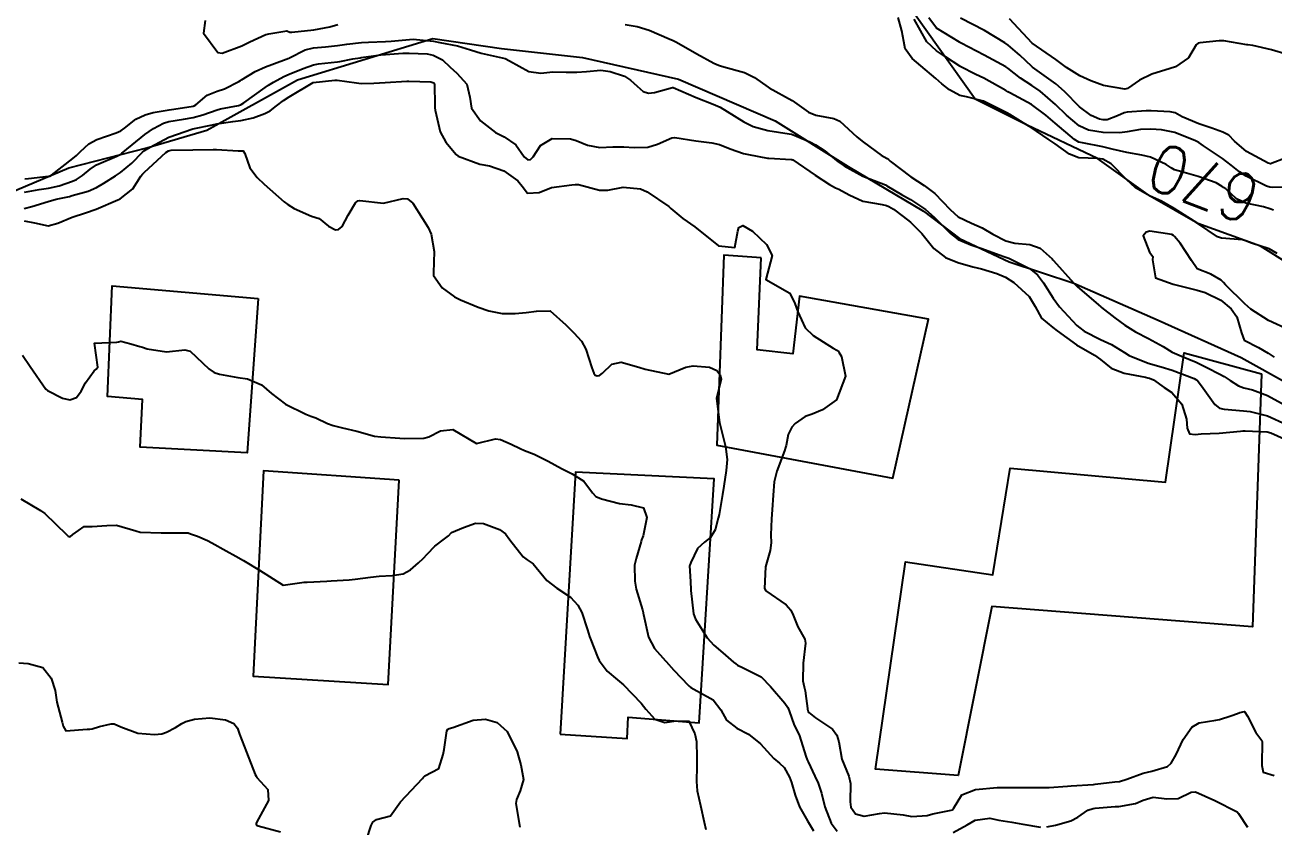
# Model space of a CAD drawing. Header units: metres. Extents: x 292545 to 299085, y 7450245 to 7463078.
# Drawn here: x 294800.8 to 294905.1, y 7462753.7 to 7462820.6 of the extents above; entities that cross this region are included whole.
import ezdxf
from ezdxf.enums import TextEntityAlignment as Align

# ---------------------------------------------------------------- set-up
doc = ezdxf.new("R2010")
doc.units = ezdxf.units.M
doc.linetypes.add('DASHED', pattern=[0.75, 0.5, -0.25])
for name, color, linetype in [('Cotas', 45, 'Continuous'), ('Curvas de Nivel 1m', 11, 'Continuous'), ('Curvas de Nivel 5m', 15, 'Continuous'), ('Edificações', 30, 'Continuous'), ('Hidrografia', 140, 'Continuous'), ('Vias Secundárias', 230, 'DASHED')]:
    doc.layers.add(name, color=color, linetype=linetype)
doc.styles.add('Style-STANDARD', font='STANDARD.shx')

msp = doc.modelspace()

# ---------------------------------------------------------------- linework, layer by layer
at = {"layer": 'Curvas de Nivel 1m', "flags": 128}
for points, elevation in [([(294815.89, 7462820.99), (294815.75, 7462819.92), (294816.94, 7462818.32), (294817.29, 7462818.26), (294818.94, 7462818.87), (294819.61, 7462819.21), (294820.95, 7462819.83), (294820.98, 7462819.83), (294821.2, 7462819.86), (294822.69, 7462820.11), (294822.95, 7462820.02), (294823.11, 7462820), (294824.96, 7462820.2), (294826.28, 7462820.47), (294826.96, 7462820.65)], 669), ([(294850.96, 7462820.65), (294851.96, 7462820.49), (294852.96, 7462820.17), (294854.62, 7462819.46), (294854.95, 7462819.32), (294855.23, 7462819.18), (294856.93, 7462818.2), (294858.36, 7462817.42), (294858.76, 7462817.25), (294858.92, 7462817.2), (294859.2, 7462817.13), (294860.92, 7462816.63), (294861.75, 7462816.22), (294862.9, 7462815.41), (294862.99, 7462815.36), (294864.89, 7462814.3), (294866.25, 7462813.33), (294866.87, 7462813.07), (294868.38, 7462812.81), (294868.87, 7462812.59), (294870.3, 7462811.28), (294870.6, 7462811.02), (294870.85, 7462810.82), (294872.34, 7462809.75), (294872.83, 7462809.46), (294872.95, 7462809.37), (294873.09, 7462809.25), (294874.81, 7462807.94), (294875.93, 7462807.21), (294876.8, 7462806.55), (294878.1, 7462805.19), (294878.77, 7462804.59), (294879.88, 7462804.05), (294880.76, 7462803.67), (294881.65, 7462803.14), (294882.75, 7462802.58), (294883.48, 7462802.39), (294884.74, 7462802.27), (294885.61, 7462801.97), (294886.6, 7462801.08), (294886.66, 7462801.01), (294886.73, 7462800.94), (294888.43, 7462799.06), (294888.71, 7462798.76), (294890.47, 7462797.25), (294890.68, 7462797.07), (294890.74, 7462797.03), (294891.83, 7462796.17), (294892.67, 7462795.55), (294893.58, 7462795), (294894.65, 7462794.43), (294895.87, 7462793.75), (294896.64, 7462793.29), (294897.41, 7462792.95), (294898.63, 7462792.46), (294899.54, 7462792.01), (294900.62, 7462791.45), (294900.97, 7462791.26), (294901.48, 7462790.91), (294902.18, 7462790.47), (294902.61, 7462790.32), (294903.34, 7462790.15), (294904.6, 7462789.68), (294906.07, 7462788.86)], 669), ([(294905.41, 7462801.53), (294904.74, 7462801.93), (294903.25, 7462802.38), (294902.75, 7462802.59), (294902.51, 7462802.66), (294900.75, 7462802.82), (294900.42, 7462802.92), (294898.77, 7462804.04), (294897.33, 7462804.95), (294896.79, 7462805.3), (294895.73, 7462805.91), (294894.8, 7462806.32), (294893.57, 7462807), (294892.81, 7462807.72), (294891.55, 7462809.02), (294890.83, 7462809.4), (294890.41, 7462809.46), (294888.83, 7462809.53), (294888.07, 7462809.83), (294886.85, 7462810.69), (294886.28, 7462811.09), (294884.86, 7462812.04), (294884.19, 7462812.44), (294883.07, 7462813.13), (294882.87, 7462813.24), (294882.65, 7462813.36), (294880.89, 7462814.25), (294879.46, 7462814.61), (294878.9, 7462814.72), (294878.05, 7462815.19), (294877.41, 7462815.69), (294876.91, 7462816.13), (294875.64, 7462817.21), (294874.93, 7462817.8), (294874.34, 7462818.63), (294874.22, 7462819.23), (294874.07, 7462820.11), (294873.74, 7462821.24)], 669), ([(294906.81, 7462807.07), (294904.97, 7462807.04), (294904.8, 7462807.06), (294904.52, 7462807.16), (294902.81, 7462808), (294902.26, 7462808.34), (294901.55, 7462808.91), (294900.83, 7462809.47), (294899.25, 7462810.53), (294898.85, 7462810.79), (294898.57, 7462810.94), (294896.86, 7462811.63), (294895.75, 7462811.86), (294894.86, 7462811.9), (294893.99, 7462811.87), (294892.86, 7462811.68), (294892.27, 7462811.6), (294890.86, 7462811.63), (294889.65, 7462811.84), (294888.86, 7462812.2), (294887.81, 7462813.07), (294886.89, 7462813.96), (294885.6, 7462815.09), (294884.91, 7462815.57), (294883.97, 7462816.17), (294882.92, 7462817), (294882.74, 7462817.13), (294880.93, 7462818.1), (294879.02, 7462819.09), (294878.94, 7462819.13), (294878.92, 7462819.14), (294878.87, 7462819.17), (294876.96, 7462820.34), (294876.31, 7462821.21)], 671), ([(294906.15, 7462809.53), (294904.83, 7462809.03), (294904.64, 7462809.06), (294902.84, 7462810.05), (294901.83, 7462810.91), (294901.35, 7462811.41), (294900.86, 7462811.67), (294899.94, 7462812), (294898.87, 7462812.36), (294897.48, 7462812.95), (294896.88, 7462813.27), (294896.47, 7462813.37), (294894.88, 7462813.44), (294894.45, 7462813.43), (294892.88, 7462813.33), (294892.61, 7462813.28), (294892.08, 7462813.02), (294891.2, 7462812.69), (294890.87, 7462812.68), (294890.57, 7462812.74), (294889.87, 7462813.05), (294888.88, 7462813.79), (294887.63, 7462815.07), (294886.91, 7462815.71), (294884.98, 7462817.1), (294884.92, 7462817.14), (294883.9, 7462818.09), (294882.94, 7462818.93), (294882.66, 7462819.13), (294880.96, 7462820.14), (294878.97, 7462821.17)], 672), ([(294906.24, 7462818.16), (294904.94, 7462818.55), (294903.37, 7462818.89), (294902.94, 7462818.94), (294902.88, 7462818.95), (294900.95, 7462819.29), (294900.57, 7462819.3), (294898.95, 7462819.13), (294898.8, 7462819.09), (294898.63, 7462818.94), (294898, 7462817.88), (294896.92, 7462817.12), (294896.46, 7462816.97), (294894.92, 7462816.5), (294893.9, 7462816.01), (294892.91, 7462815.3), (294892.68, 7462815.24), (294890.91, 7462815.57), (294889.83, 7462815.96), (294888.92, 7462816.37), (294887.81, 7462817.07), (294886.93, 7462817.72), (294884.94, 7462819.1), (294883.05, 7462821.13)], 673), ([(294800.79, 7462806.66), (294802.01, 7462806.87), (294802.8, 7462806.99), (294803.68, 7462807.19), (294804.81, 7462807.57), (294805.14, 7462807.72), (294805.64, 7462808.04), (294806.28, 7462808.57), (294806.82, 7462808.94), (294808.5, 7462809.67), (294808.83, 7462809.83), (294808.92, 7462809.91), (294809.03, 7462810), (294810.85, 7462811.46), (294811.58, 7462811.97), (294812.41, 7462812.41), (294812.86, 7462812.54), (294814.06, 7462812.74), (294814.87, 7462812.89), (294815.7, 7462813.1), (294816.88, 7462813.53), (294817.17, 7462813.62), (294818.67, 7462813.89), (294818.84, 7462813.93), (294818.88, 7462813.96), (294819.12, 7462814.12), (294820.9, 7462815.39), (294821.17, 7462815.58), (294821.59, 7462815.85), (294822.45, 7462816.3), (294822.91, 7462816.5), (294824.06, 7462816.97), (294824.92, 7462817.27), (294825.36, 7462817.36), (294826.92, 7462817.54), (294827.14, 7462817.57), (294828.2, 7462817.78), (294828.82, 7462817.88), (294828.92, 7462817.9), (294830.55, 7462818.12), (294830.93, 7462818.16), (294832.4, 7462818.26), (294832.93, 7462818.27), (294834.43, 7462818.2), (294834.93, 7462818.1), (294835.69, 7462817.69), (294836.34, 7462817.1), (294836.91, 7462816.59), (294837.74, 7462815.66), (294837.97, 7462814.58), (294838.12, 7462813.66), (294838.87, 7462812.6), (294840.14, 7462811.64), (294840.85, 7462811.26), (294841.82, 7462810.6), (294842.52, 7462809.6), (294842.83, 7462809.36), (294843.06, 7462809.37), (294843.28, 7462809.6), (294843.88, 7462810.55), (294844.85, 7462811.13), (294846.39, 7462811.1), (294846.85, 7462810.96), (294847.8, 7462810.58), (294848.84, 7462810.38), (294849.93, 7462810.43), (294850.84, 7462810.43), (294851.71, 7462810.37), (294852.84, 7462810.42), (294853.66, 7462810.66), (294854.85, 7462811.18), (294855.09, 7462811.22), (294856.85, 7462810.95), (294858.18, 7462810.76), (294858.84, 7462810.62), (294859.72, 7462810.28), (294860.84, 7462809.89), (294861.26, 7462809.8), (294862.83, 7462809.5), (294862.96, 7462809.49), (294864.83, 7462809.39), (294864.88, 7462809.38), (294864.95, 7462809.34), (294866.81, 7462808.08), (294868.03, 7462807.3), (294868.53, 7462807.02), (294868.8, 7462806.89), (294869.66, 7462806.42), (294870.79, 7462805.9), (294872.42, 7462805.62), (294872.79, 7462805.53), (294872.98, 7462805.44), (294873.36, 7462805.24), (294874.17, 7462804.62), (294874.77, 7462804.14), (294875.72, 7462803.21), (294876.74, 7462801.94), (294877.7, 7462801.19), (294878.73, 7462800.78), (294879.99, 7462800.42), (294880.72, 7462800.25), (294881.98, 7462799.87), (294882.72, 7462799.56), (294883.42, 7462799.12), (294884.7, 7462797.93), (294885.19, 7462797.1), (294885.72, 7462796.14), (294886.67, 7462795.34), (294887.03, 7462795.08), (294888.65, 7462793.89), (294890.14, 7462793.05), (294890.64, 7462792.68), (294891.53, 7462791.94), (294892.62, 7462791.53), (294894.4, 7462791.21), (294894.61, 7462791.15), (294894.74, 7462791.11), (294895.07, 7462790.98), (294895.97, 7462790.34), (294896.6, 7462789.92), (294897.43, 7462788.95), (294897.83, 7462787.69), (294897.88, 7462786.95), (294898.07, 7462786.46), (294898.56, 7462786.4), (294899.04, 7462786.46), (294900.56, 7462786.52), (294902.34, 7462786.68), (294902.56, 7462786.71), (294902.73, 7462786.72), (294904.56, 7462786.64), (294904.87, 7462786.56), (294906.55, 7462785.81)], 671), ([(294800.77, 7462805.29), (294801.41, 7462805.46), (294802.78, 7462805.87), (294803.44, 7462806.07), (294804.54, 7462806.3), (294804.79, 7462806.36), (294806.1, 7462806.73), (294806.8, 7462807.05), (294807.42, 7462807.4), (294808.39, 7462808.01), (294808.82, 7462808.3), (294809.75, 7462809.06), (294810.66, 7462809.98), (294810.83, 7462810.13), (294811.29, 7462810.42), (294812.85, 7462811.24), (294814.85, 7462811.93), (294816.5, 7462812.27), (294816.86, 7462812.35), (294818.2, 7462812.56), (294818.86, 7462812.64), (294819.89, 7462812.85), (294820.87, 7462813.22), (294821.3, 7462813.43), (294821.83, 7462813.85), (294822.42, 7462814.31), (294822.89, 7462814.61), (294824.9, 7462815.81), (294826.7, 7462816), (294826.9, 7462815.99), (294828.53, 7462815.77), (294828.9, 7462815.73), (294829.97, 7462815.75), (294830.9, 7462815.81), (294832.71, 7462815.91), (294832.9, 7462815.92), (294834.73, 7462815.87), (294834.9, 7462815.82), (294834.97, 7462815.77), (294835.02, 7462815.7), (294835.06, 7462813.87), (294835.06, 7462813.7), (294835.08, 7462813.5), (294835.5, 7462811.69), (294835.98, 7462810.82), (294836.83, 7462809.8), (294837, 7462809.67), (294838.83, 7462808.98), (294839.63, 7462808.84), (294840.81, 7462808.43), (294841.99, 7462807.61), (294842.34, 7462807.15), (294842.79, 7462806.58), (294843.76, 7462806.62), (294844.8, 7462807.05), (294846.5, 7462807.26), (294846.8, 7462807.3), (294847.06, 7462807.28), (294848.8, 7462806.81), (294849.5, 7462806.82), (294850.8, 7462807.07), (294852.23, 7462806.92), (294852.8, 7462806.69), (294854.59, 7462805.46), (294854.78, 7462805.29), (294855.76, 7462804.46), (294856.77, 7462803.75), (294856.95, 7462803.62), (294857.18, 7462803.43), (294858.74, 7462802.17), (294860.12, 7462802.02), (294860.35, 7462803.39), (294860.45, 7462803.71), (294860.77, 7462803.88), (294861.59, 7462803.38), (294862.75, 7462802.27), (294863.23, 7462801.36), (294862.71, 7462799.37), (294864.7, 7462798.22), (294865.13, 7462797.34), (294865.36, 7462796.65), (294865.99, 7462795.33), (294866.66, 7462794.68), (294868.33, 7462793.62), (294868.64, 7462793.46), (294868.73, 7462793.39), (294868.8, 7462793.3), (294869.01, 7462792.92), (294869.36, 7462791.29), (294868.59, 7462789.3), (294867.42, 7462788.48), (294866.58, 7462788.1), (294865.98, 7462787.92), (294865.14, 7462787.33), (294864.86, 7462787.04), (294864.56, 7462786.4), (294864.39, 7462785.5), (294864.35, 7462785.34), (294864.25, 7462785.06), (294863.62, 7462783.35), (294863.41, 7462782.46), (294863.32, 7462781.36), (294863.24, 7462780.11), (294863.17, 7462779.36), (294863.13, 7462778.03), (294863.14, 7462777.36), (294863.06, 7462776.74), (294862.67, 7462775.37), (294862.6, 7462773.56), (294862.71, 7462773.37), (294864.39, 7462772.18), (294864.79, 7462771.75), (294864.97, 7462771.34), (294865.37, 7462770.34), (294865.96, 7462769.33), (294866.01, 7462768.99), (294865.81, 7462767.33), (294865.79, 7462765.85), (294865.9, 7462765.33), (294865.98, 7462765.01), (294866.21, 7462763.32), (294866.23, 7462763.27), (294866.28, 7462763.21), (294866.84, 7462762.75), (294868.27, 7462761.81), (294868.64, 7462761.3), (294868.79, 7462760.76), (294869.06, 7462759.29), (294869.63, 7462757.87), (294869.78, 7462757.28), (294869.74, 7462755.74), (294869.81, 7462755.28), (294870.18, 7462754.73), (294870.91, 7462754.54), (294872.19, 7462754.76), (294872.62, 7462754.81), (294874.18, 7462754.66), (294874.89, 7462754.51), (294876.18, 7462754.6), (294876.64, 7462754.75), (294878.19, 7462755.03), (294878.3, 7462755.07), (294878.37, 7462755.18), (294879.06, 7462756.32), (294880.21, 7462756.77), (294882.02, 7462756.94), (294882.21, 7462756.94), (294882.41, 7462756.93), (294884.21, 7462756.93), (294884.39, 7462756.93), (294886.21, 7462756.93), (294886.36, 7462756.94), (294887.9, 7462757.06), (294888.21, 7462757.08), (294890.05, 7462757.2), (294890.21, 7462757.22), (294891.84, 7462757.4), (294892.22, 7462757.44), (294892.85, 7462757.64), (294894.22, 7462758.13), (294894.92, 7462758.29), (294896.23, 7462758.69), (294896.56, 7462758.97), (294896.97, 7462759.69), (294897.56, 7462760.95), (294898.27, 7462761.98), (294898.88, 7462762.33), (294900.28, 7462762.55), (294900.58, 7462762.62), (294901.53, 7462762.91), (294902.08, 7462763.11), (294902.29, 7462763.2), (294902.68, 7462763.28), (294902.91, 7462762.89), (294903.61, 7462761.53), (294904.11, 7462760.87), (294904.14, 7462760.76), (294904.11, 7462758.87), (294904.12, 7462758.76), (294904.23, 7462758.22), (294905.16, 7462757.93)], 672), ([(294800.76, 7462804.26), (294801.64, 7462804.09), (294802.76, 7462803.85), (294803.57, 7462804.07), (294804.77, 7462804.56), (294805.89, 7462804.92), (294806.77, 7462805.23), (294808.58, 7462806), (294808.72, 7462806.07), (294808.78, 7462806.1), (294809.85, 7462806.94), (294810.52, 7462807.98), (294810.65, 7462808.15), (294810.82, 7462808.31), (294812.6, 7462809.96), (294812.83, 7462810.11), (294813.05, 7462810.17), (294814.84, 7462810.18), (294816.55, 7462810.2), (294816.84, 7462810.2), (294818.63, 7462810.09), (294818.84, 7462810.11), (294819.06, 7462810.11), (294819.19, 7462809.88), (294819.61, 7462808.67), (294820.23, 7462807.87), (294820.8, 7462807.33), (294822.48, 7462805.84), (294822.78, 7462805.62), (294823.32, 7462805.29), (294824.77, 7462804.66), (294825.4, 7462804.44), (294826.19, 7462803.8), (294826.76, 7462803.5), (294827.02, 7462803.53), (294827.32, 7462803.78), (294827.82, 7462804.73), (294828.43, 7462805.77), (294828.62, 7462805.93), (294828.79, 7462805.96), (294830.78, 7462805.74), (294832.41, 7462806.11), (294832.79, 7462806.08), (294833.22, 7462805.72), (294834.04, 7462804.44), (294834.5, 7462803.7), (294834.75, 7462803.14), (294835.01, 7462801.7), (294834.94, 7462799.92), (294834.96, 7462799.7), (294835.66, 7462798.65), (294836.7, 7462797.91), (294837.21, 7462797.66), (294838.68, 7462797.04), (294839.58, 7462796.74), (294840.68, 7462796.52), (294841.76, 7462796.53), (294842.68, 7462796.59), (294843.55, 7462796.72), (294844.68, 7462796.75), (294845.99, 7462795.57), (294846.66, 7462794.89), (294847.3, 7462794.2), (294847.66, 7462793.54), (294848.18, 7462791.97), (294848.34, 7462791.53), (294848.45, 7462791.38), (294848.61, 7462791.3), (294848.81, 7462791.33), (294849.06, 7462791.53), (294849.85, 7462792.29), (294850.63, 7462792.46), (294852.09, 7462792.03), (294852.62, 7462791.86), (294854.61, 7462791.46), (294856.02, 7462792.05), (294856.62, 7462792.16), (294857.99, 7462792.05), (294858.62, 7462791.77), (294858.88, 7462791.41), (294858.97, 7462791.04), (294858.59, 7462789.41), (294858.84, 7462787.41), (294858.91, 7462787.07), (294859.32, 7462785.4), (294859.47, 7462784.34), (294859.4, 7462783.41), (294859.19, 7462782.09), (294859.08, 7462781.41), (294858.79, 7462779.73), (294858.72, 7462779.42), (294858.46, 7462778.46), (294858.08, 7462777.8), (294857.57, 7462777.43), (294856.99, 7462776.89), (294856.43, 7462775.73), (294856.35, 7462775.51), (294856.34, 7462775.44), (294856.41, 7462774.13), (294856.45, 7462773.44), (294856.45, 7462773.39), (294856.67, 7462771.44), (294856.83, 7462770.98), (294857.79, 7462769.43), (294858.35, 7462768.83), (294859.11, 7462768.18), (294860.01, 7462767.39), (294860.19, 7462767.25), (294860.33, 7462767.14), (294860.75, 7462766.97), (294862.32, 7462766.18), (294863.09, 7462765.36), (294864.29, 7462763.98), (294864.55, 7462763.61), (294864.64, 7462763.34), (294865.07, 7462762.14), (294865.48, 7462761.33), (294866.08, 7462759.48), (294866.13, 7462759.32), (294866.16, 7462759.25), (294866.23, 7462759.08), (294866.8, 7462757.89), (294867.07, 7462757.31), (294867.34, 7462756.45), (294867.64, 7462755.31), (294868.17, 7462753.97), (294868.65, 7462753.3)], 673), ([(294906.37, 7462795.15), (294904.67, 7462795.93), (294903.21, 7462796.88), (294902.69, 7462797.33), (294901.09, 7462798.91), (294900.91, 7462799.11), (294900.72, 7462799.3), (294899.85, 7462799.8), (294898.73, 7462800.26), (294898.25, 7462800.94), (294897.3, 7462802.4), (294896.82, 7462802.96), (294896.75, 7462803.02), (294896.6, 7462803.12), (294894.76, 7462803.38), (294894.45, 7462803.3), (294894.21, 7462803), (294894.74, 7462801.65), (294895.02, 7462801.27), (294894.98, 7462800.99), (294895.23, 7462799.49), (294896.71, 7462798.96), (294898.71, 7462798.48), (294899.38, 7462798.26), (294900.69, 7462797.63), (294901.57, 7462796.91), (294902.02, 7462796.24), (294902.43, 7462794.89), (294902.65, 7462794.29), (294903.84, 7462793.69), (294904.64, 7462793.2), (294905.15, 7462792.86)], 668), ([(294800.63, 7462793.05), (294801.28, 7462792.09), (294802.59, 7462790.19), (294802.71, 7462790.08), (294803.97, 7462789.44), (294804.59, 7462789.31), (294805.13, 7462789.51), (294805.52, 7462790.04), (294805.9, 7462790.74), (294806.62, 7462791.72), (294806.79, 7462791.86), (294806.91, 7462792.03), (294806.64, 7462794.03), (294808.52, 7462794.13), (294808.64, 7462794.16), (294808.84, 7462794.2), (294809.67, 7462793.99), (294810.42, 7462793.76), (294810.64, 7462793.7), (294811.04, 7462793.57), (294812.64, 7462793.33), (294814.18, 7462793.48), (294814.64, 7462793.37), (294816.18, 7462791.91), (294816.62, 7462791.58), (294817.07, 7462791.45), (294818.61, 7462791.17), (294819.42, 7462791.07), (294820.6, 7462790.56), (294821.42, 7462789.85), (294822.58, 7462788.95), (294824.3, 7462788.1), (294824.57, 7462787.99), (294824.71, 7462787.95), (294825.11, 7462787.81), (294826.1, 7462787.32), (294826.57, 7462787.16), (294827.36, 7462786.98), (294828.56, 7462786.68), (294830.02, 7462786.28), (294830.55, 7462786.21), (294832.15, 7462786.12), (294832.55, 7462786.09), (294834.14, 7462786.11), (294834.55, 7462786.23), (294835.52, 7462786.73), (294836.56, 7462786.82), (294838.54, 7462785.65), (294840.14, 7462786.04), (294840.55, 7462785.99), (294841.44, 7462785.62), (294842.18, 7462785.24), (294842.54, 7462785.09), (294843.35, 7462784.78), (294844.53, 7462784.2), (294845.63, 7462783.57), (294846.52, 7462783.14), (294847.49, 7462782.52), (294848.23, 7462781.53), (294848.5, 7462781.25), (294848.97, 7462781.05), (294850.49, 7462780.66), (294851.45, 7462780.54), (294852.48, 7462780.29), (294852.75, 7462779.49), (294852.46, 7462777.94), (294852.33, 7462777.62), (294852.29, 7462777.49), (294851.86, 7462776.07), (294851.74, 7462775.5), (294851.75, 7462774.16), (294851.86, 7462773.5), (294852.39, 7462771.76), (294852.45, 7462771.56), (294852.47, 7462771.49), (294852.49, 7462771.38), (294852.89, 7462769.48), (294853.4, 7462768.53), (294854.33, 7462767.52), (294854.38, 7462767.46), (294855.03, 7462766.74), (294856.24, 7462765.44), (294856.31, 7462765.39), (294856.45, 7462765.3), (294858.3, 7462764.27), (294858.93, 7462763.41), (294859.43, 7462762.56), (294860.27, 7462761.9), (294861.25, 7462761.38), (294862.25, 7462760.57), (294863.37, 7462759.36), (294863.85, 7462758.98), (294864.23, 7462758.6), (294864.67, 7462757.8), (294864.85, 7462757.34), (294865.16, 7462756.29), (294865.52, 7462755.33), (294866.18, 7462754.16), (294866.67, 7462753.31)], 674), ([(294800.33, 7462767.35), (294801.11, 7462767.3), (294802.32, 7462766.95), (294803.03, 7462766.07), (294803.35, 7462765.03), (294803.5, 7462764.07), (294803.93, 7462762.4), (294804.03, 7462762.06), (294804.26, 7462761.68), (294806.04, 7462761.81), (294806.26, 7462761.82), (294806.46, 7462761.83), (294807.05, 7462762.02), (294808.02, 7462762.26), (294808.27, 7462762.24), (294808.83, 7462762), (294810.26, 7462761.47), (294811.64, 7462761.35), (294812.26, 7462761.43), (294812.65, 7462761.56), (294813.41, 7462761.95), (294813.94, 7462762.27), (294814.27, 7462762.45), (294814.98, 7462762.64), (294816.27, 7462762.74), (294817.57, 7462762.6), (294818.27, 7462762.29), (294818.57, 7462761.89), (294818.76, 7462761.38), (294819.32, 7462759.88), (294820.07, 7462758.01), (294820.14, 7462757.87), (294820.21, 7462757.76), (294821.11, 7462756.77), (294821.16, 7462755.86), (294820.17, 7462754.02), (294820.13, 7462753.92), (294820.13, 7462753.87), (294820.17, 7462753.8), (294820.3, 7462753.74), (294822.16, 7462753.22)], 676), ([(294829.35, 7462752.57), (294829.75, 7462753.75), (294829.88, 7462754.05), (294830.18, 7462754.26), (294831.35, 7462754.57), (294832.19, 7462755.73), (294834.03, 7462757.7), (294834.11, 7462757.81), (294834.22, 7462757.9), (294835.39, 7462758.52), (294835.77, 7462759.68), (294835.83, 7462760.11), (294836.06, 7462761.68), (294836.14, 7462761.81), (294836.26, 7462761.86), (294836.55, 7462761.96), (294838.27, 7462762.55), (294839.28, 7462762.64), (294840.27, 7462762.37), (294841.1, 7462761.62), (294841.94, 7462759.92), (294842.03, 7462759.61), (294842.23, 7462758.82), (294842.46, 7462757.61), (294842.2, 7462756.66), (294841.88, 7462755.93), (294841.82, 7462755.61), (294842.16, 7462753.61)], 676), ([(294886.17, 7462753.64), (294886.89, 7462753.8), (294888.17, 7462754.14), (294888.76, 7462754.47), (294889.6, 7462755.05), (294890.03, 7462755.19), (294890.19, 7462755.22), (294891.87, 7462755.34), (294892.19, 7462755.36), (294893.58, 7462755.61), (294894.2, 7462755.89), (294895.05, 7462756.13), (294896.2, 7462756), (294897.13, 7462756.03), (294898.21, 7462756.54), (294898.57, 7462756.58), (294900.2, 7462755.84), (294902.06, 7462754.9), (294902.18, 7462754.76), (294902.92, 7462753.63)], 673), ([(294878.34, 7462753.18), (294879.52, 7462753.82), (294880.18, 7462754.21), (294881.4, 7462754.37), (294882.17, 7462754.21), (294883.25, 7462754.04), (294884.17, 7462753.88), (294885.65, 7462753.61)], 673)]:
    msp.add_lwpolyline(points, dxfattribs=dict(at, elevation=elevation))
at = {"layer": 'Curvas de Nivel 5m', "flags": 128}
for points, elevation in [([(294905.08, 7462805.16), (294904.79, 7462805.26), (294904.25, 7462805.42), (294902.79, 7462805.72), (294901.99, 7462806.1), (294901.1, 7462806.92), (294900.93, 7462807.05), (294900.81, 7462807.13), (294900.31, 7462807.42), (294898.81, 7462807.96), (294897.43, 7462808.34), (294896.82, 7462808.52), (294896.54, 7462808.68), (294896.13, 7462808.97), (294894.83, 7462809.58), (294894.11, 7462809.73), (294892.84, 7462809.97), (294891.62, 7462810.24), (294890.84, 7462810.43), (294889.14, 7462810.76), (294888.85, 7462810.83), (294888.48, 7462811.06), (294886.87, 7462812.42), (294886.09, 7462813.09), (294884.89, 7462813.98), (294883.08, 7462814.95), (294882.9, 7462815.03), (294882.73, 7462815.13), (294880.91, 7462816.16), (294880.23, 7462816.48), (294878.92, 7462817.14), (294878.89, 7462817.17), (294877.7, 7462817.96), (294876.94, 7462818.44), (294876.14, 7462819.21), (294875.09, 7462821.1)], 670), ([(294800.81, 7462807.76), (294801.12, 7462807.79), (294802.81, 7462807.98), (294802.9, 7462807.99), (294803.06, 7462808.08), (294804.83, 7462809.45), (294805.15, 7462809.72), (294805.48, 7462810.04), (294806.18, 7462810.7), (294806.84, 7462811.06), (294808.46, 7462811.61), (294808.85, 7462811.78), (294809.14, 7462812), (294810.1, 7462812.75), (294810.87, 7462813.11), (294811.54, 7462813.31), (294812.88, 7462813.52), (294813.26, 7462813.57), (294814.88, 7462813.83), (294814.96, 7462813.85), (294815.1, 7462813.93), (294816.06, 7462814.75), (294816.89, 7462815.09), (294817.51, 7462815.29), (294818.68, 7462815.89), (294818.82, 7462815.97), (294818.91, 7462816.03), (294820.05, 7462816.74), (294820.92, 7462817.11), (294821.46, 7462817.31), (294822.87, 7462817.84), (294822.91, 7462817.86), (294822.92, 7462817.87), (294824.22, 7462818.54), (294824.94, 7462818.69), (294825.94, 7462818.79), (294826.94, 7462818.91), (294827.72, 7462819.01), (294828.94, 7462819.14), (294829.52, 7462819.19), (294830.95, 7462819.24), (294831.41, 7462819.27), (294832.95, 7462819.41), (294833.24, 7462819.42), (294834.95, 7462819.25), (294835.48, 7462819.16), (294836.94, 7462818.86), (294838.04, 7462818.55), (294838.93, 7462818.27), (294840.67, 7462817.88), (294840.93, 7462817.81), (294841.29, 7462817.62), (294842.91, 7462816.73), (294843.91, 7462816.59), (294844.91, 7462816.69), (294846.02, 7462816.67), (294846.91, 7462816.66), (294847.73, 7462816.72), (294848.92, 7462816.83), (294849.7, 7462816.74), (294850.91, 7462816.33), (294851.41, 7462816.01), (294851.95, 7462815.49), (294852.47, 7462815.05), (294852.9, 7462814.92), (294853.4, 7462814.97), (294854.9, 7462815.4), (294854.97, 7462815.4), (294856.89, 7462814.55), (294858.3, 7462814), (294858.88, 7462813.75), (294859.48, 7462813.4), (294860.86, 7462812.53), (294861.63, 7462812.14), (294862.86, 7462811.81), (294864.66, 7462811.53), (294864.85, 7462811.49), (294865.25, 7462811.34), (294866.37, 7462810.84), (294866.85, 7462810.6), (294867.63, 7462810.1), (294868.61, 7462809.29), (294868.83, 7462809.12), (294869.25, 7462808.86), (294870.81, 7462808), (294872.69, 7462807.25), (294872.8, 7462807.19), (294874.02, 7462806.46), (294874.79, 7462806.03), (294876.04, 7462805.21), (294876.77, 7462804.56), (294878.13, 7462803.19), (294878.75, 7462802.71), (294879.83, 7462802.25), (294880.74, 7462801.96), (294882.57, 7462801.29), (294882.73, 7462801.23), (294883, 7462801.13), (294884.72, 7462800.28), (294885.38, 7462799.76), (294885.9, 7462799.09), (294886.69, 7462797.79), (294887.21, 7462797.07), (294888.67, 7462795.53), (294888.92, 7462795.31), (294889.27, 7462795.05), (294890.66, 7462794.35), (294891.56, 7462793.93), (294892.64, 7462793.25), (294893.04, 7462793.01), (294894.63, 7462792.38), (294895.72, 7462792.07), (294896.62, 7462791.8), (294898.48, 7462791.08), (294898.61, 7462791.02), (294898.72, 7462790.94), (294899.08, 7462790.47), (294900.2, 7462788.92), (294900.59, 7462788.62), (294900.97, 7462788.53), (294902.59, 7462788.39), (294903.14, 7462788.33), (294904.58, 7462787.96), (294906.17, 7462787.25)], 670), ([(294800.49, 7462781.04), (294802.14, 7462780.08), (294802.48, 7462779.82), (294804.3, 7462778.05), (294804.38, 7462777.97), (294804.45, 7462777.92), (294804.62, 7462777.88), (294804.82, 7462778.05), (294805.77, 7462778.73), (294806.46, 7462778.73), (294807.68, 7462778.81), (294808.47, 7462778.84), (294810.09, 7462778.36), (294810.46, 7462778.27), (294812.21, 7462778.21), (294812.46, 7462778.19), (294814.2, 7462778.2), (294814.46, 7462778.19), (294814.65, 7462778.13), (294815.23, 7462777.93), (294816.09, 7462777.56), (294816.45, 7462777.36), (294817.64, 7462776.7), (294818.44, 7462776.26), (294819.08, 7462775.88), (294820.42, 7462775.09), (294822.4, 7462773.84), (294824.15, 7462774.07), (294824.41, 7462774.09), (294826.03, 7462774.17), (294826.41, 7462774.19), (294827.9, 7462774.29), (294828.41, 7462774.34), (294829.68, 7462774.49), (294830.42, 7462774.57), (294831.51, 7462774.64), (294832.42, 7462774.79), (294833.04, 7462775.1), (294833.7, 7462775.71), (294834.08, 7462776.06), (294834.44, 7462776.44), (294835.05, 7462777.1), (294835.87, 7462777.69), (294836.19, 7462777.95), (294836.46, 7462778.23), (294837.46, 7462778.66), (294838.47, 7462779), (294839.12, 7462778.99), (294840.46, 7462778.48), (294840.95, 7462778.11), (294841.32, 7462777.62), (294842.44, 7462776.21), (294842.78, 7462775.95), (294843.28, 7462775.6), (294844.41, 7462774.23), (294845.24, 7462773.57), (294846.4, 7462772.84), (294847, 7462772.17), (294847.33, 7462771.55), (294847.8, 7462770.1), (294847.97, 7462769.54), (294848.08, 7462769.26), (294848.34, 7462768.64), (294848.64, 7462767.84), (294848.78, 7462767.53), (294849.44, 7462766.64), (294850.32, 7462765.93), (294850.81, 7462765.5), (294852.29, 7462763.98), (294852.68, 7462763.48), (294853.44, 7462762.63), (294854.27, 7462762.36), (294855.21, 7462762.51), (294856.27, 7462762.47), (294856.77, 7462761.43), (294856.9, 7462760.79), (294856.93, 7462759.43), (294856.93, 7462758.73), (294856.91, 7462757.43), (294856.98, 7462756.66), (294857.25, 7462755.43), (294857.56, 7462754.04), (294857.68, 7462753.42)], 675)]:
    msp.add_lwpolyline(points, dxfattribs=dict(at, elevation=elevation))
at = {"layer": 'Edificações'}
for points in [[(294862.31, 7462801.17), (294859.2, 7462801.39), (294858.62, 7462785.51), (294873.31, 7462782.78), (294876.29, 7462796.04), (294865.5, 7462797.97), (294864.95, 7462793.16), (294861.97, 7462793.48)], [(294820.31, 7462797.77), (294819.38, 7462784.87), (294810.46, 7462785.35), (294810.66, 7462789.34), (294807.74, 7462789.59), (294808.13, 7462798.84)], [(294904.1, 7462791.49), (294903.33, 7462770.35), (294881.56, 7462772.06), (294878.76, 7462757.95), (294871.86, 7462758.47), (294874.35, 7462775.78), (294881.66, 7462774.69), (294883.11, 7462783.6), (294896.07, 7462782.42), (294897.63, 7462793.24)], [(294832.07, 7462782.6), (294820.74, 7462783.39), (294819.9, 7462766.24), (294831.17, 7462765.54)], [(294845.54, 7462761.39), (294851.11, 7462761.04), (294851.2, 7462762.81), (294857.12, 7462762.34), (294858.4, 7462782.7), (294846.81, 7462783.26)]]:
    msp.add_lwpolyline(points, close=True, dxfattribs=at)
at = {"layer": 'Hidrografia'}
msp.add_lwpolyline([(294908.63, 7462799.24), (294904, 7462802.15), (294898.77, 7462804.04), (294894.8, 7462806.32), (294890.41, 7462809.46), (294884.53, 7462812.24), (294880.17, 7462814.43), (294874.15, 7462822.93)], dxfattribs=at)
at = {"layer": 'Hidrografia', "elevation": 682.88}
msp.add_lwpolyline([(294795.05, 7462804.7), (294804.49, 7462808.68), (294811.02, 7462810.35), (294816.02, 7462811.82), (294823.58, 7462816.04), (294834.89, 7462819.47), (294840.63, 7462818.66), (294847.39, 7462817.89), (294855.41, 7462816.09), (294863.47, 7462812.6), (294869.57, 7462808.78), (294875.88, 7462805.06), (294878.88, 7462802.79), (294883.02, 7462800.82), (294888.42, 7462799.04), (294895.45, 7462795.95), (294902.38, 7462792.85), (294910.56, 7462788.3)], dxfattribs=at)
at = {"layer": 'Vias Secundárias', "elevation": 699.68}
msp.add_lwpolyline([(294955.95, 7462738.2, 0.111438), (294948.35, 7462741.82, 0.052638), (294906.8, 7462746.99, 0.021321), (294862.89, 7462748.06, -0.000836), (294819.05, 7462749.83), (294748.26, 7462746.52), (294709.94, 7462745.04), (294657.27, 7462744.48), (294626.29, 7462748.37), (294578.8, 7462751.51), (294523.91, 7462753.81), (294480.79, 7462758.62), (294465.13, 7462760.67), (294434.88, 7462764.87), (294359.51, 7462777.03), (294297.71, 7462790.39), (294263.04, 7462797.77)], format="xyb", dxfattribs=at)

# ---------------------------------------------------------------- texts
at = {"layer": 'Cotas', "style": 'Style-STANDARD'}
msp.add_text('670', height=4, rotation=159.2784, dxfattribs=at).set_placement((294899.28, 7462807.38, 670), align=Align.MIDDLE_CENTER)

doc.saveas('drawing.dxf')
